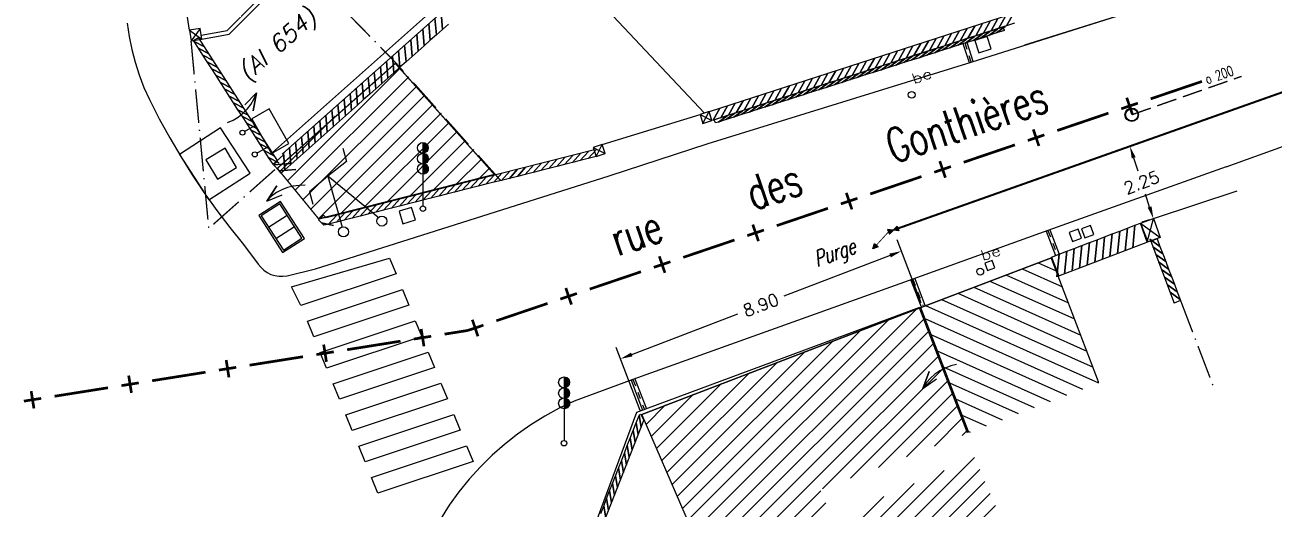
# Model space of a CAD drawing. Extents: x 329973 to 330360, y 136304 to 136475.
# Drawn here: x 330015.08 to 330052.02, y 136332.85 to 136347.18 of the extents above; entities that cross this region are included whole.
import ezdxf
from ezdxf.enums import TextEntityAlignment as Align

# ---------------------------------------------------------------- set-up
doc = ezdxf.new("R2010")
doc.units = 0
doc.header["$PDMODE"] = 2
doc.header["$PDSIZE"] = 0.1
for name, color, linetype in [('A-RESEAU-EAU', 5, 'Continuous'), ('TOP$BATI', 7, 'Continuous'), ('TOP$BLANC', 7, 'Continuous'), ('TOP$BLEU', 7, 'Continuous'), ('TOP$CADASTRE', 7, 'Continuous'), ('TOP$CARMIN', 7, 'Continuous'), ('TOP$COMMUNE', 7, 'Continuous'), ('TOP$GRIS', 7, 'Continuous'), ('TOP$MUR-CLOT', 7, 'Continuous'), ('TOP$REAU', 7, 'Continuous'), ('TOP$ROUGE', 7, 'Continuous'), ('TOP$RPTT', 7, 'Continuous'), ('TOP$SIGNAL', 7, 'Continuous'), ('TOP$SYMBDIV', 7, 'Continuous'), ('TOP$TOPO', 7, 'Continuous'), ('TOP$TXTEP', 7, 'Continuous'), ('TOP$TXTNO', 7, 'Continuous'), ('TOP$VANNE', 7, 'Continuous'), ('TOP$VOIRIE', 7, 'Continuous')]:
    doc.layers.add(name, color=color, linetype=linetype)
doc.styles.add('EC7', font='SIMPLEX', dxfattribs={"height": 10})
doc.styles.add('J4', font='SIMPLEX', dxfattribs={"height": 10})
doc.styles.add('JC5', font='COMPLEX', dxfattribs={"width": 0.7, "oblique": 15, "height": 0.6})
doc.styles.add('NC2', font='SIMPLEX', dxfattribs={"width": 0.7, "height": 0.3})
doc.styles.get("Standard").update_dxf_attribs({"font": 'SIMPLEX'})
doc.dimstyles.get("Standard").update_dxf_attribs({"dimtxt": 0.18, "dimasz": 0.18, "dimexe": 0.18, "dimexo": 0.0625, "dimgap": 0.09, "dimtad": 0, "dimtih": 1, "dimtoh": 1, "dimdec": 4, "dimzin": 0, "dimdsep": 46, "dimtxsty": 'STANDARD', "dimcen": 0.09, "dimadec": 0, "dimazin": 0, "dimtfac": 1, "dimtdec": 4, "dimtofl": 0, "dimtmove": 0, "dimatfit": 3, "dimfxl": 1, "dimtolj": 1, "dimtzin": 0, "dimarcsym": 0})

# ---------------------------------------------------------------- blocks, each defined once
blk = doc.blocks.new('1S098')
at = {"color": 0}
blk.add_line((0, 0), (0, 0), dxfattribs=at)
for radius in [0.2, 0.18]:
    blk.add_circle((0, 0), radius, dxfattribs=at)
blk = doc.blocks.new('1S160')
at = {"color": 0}
for p, q in [((0, 1.96), (0, 0.08)), ((0.02, 1.66), (0.02, 1.94)), ((0.02, 1.66), (0.02, 1.94)), ((0.02, 1.94), (0.04, 1.94)), ((0.02, 1.94), (0.02, 1.66)), ((0.02, 1.94), (0.02, 1.94)), ((0.04, 1.94), (0.04, 1.66)), ((0.06, 1.66), (0.06, 1.94)), ((0.06, 1.94), (0.08, 1.94)), ((0.08, 1.66), (0.08, 1.94)), ((0.08, 1.94), (0.1, 1.92)), ((0.08, 1.94), (0.08, 1.66)), ((0.1, 1.92), (0.1, 1.68)), ((0.1, 1.7), (0.1, 1.9)), ((0.1, 1.9), (0.12, 1.88)), ((0.12, 1.88), (0.12, 1.7)), ((0.12, 1.72), (0.12, 1.86)), ((0.12, 1.86), (0.14, 1.84)), ((0.02, 1.34), (0.02, 1.64)), ((0.02, 1.34), (0.02, 1.64)), ((0.02, 1.64), (0.02, 1.34)), ((0.04, 1.64), (0.04, 1.34)), ((0.06, 1.34), (0.06, 1.64)), ((0.08, 1.36), (0.08, 1.62)), ((0.08, 1.62), (0.08, 1.34)), ((0.1, 1.38), (0.1, 1.62)), ((0.1, 1.62), (0.1, 1.36)), ((0.12, 1.6), (0.12, 1.38)), ((0.12, 1.42), (0.12, 1.56)), ((0.14, 1.84), (0.14, 1.74)), ((0.14, 1.56), (0.14, 1.42)), ((0.02, 1.34), (0.02, 1.02)), ((0.02, 1.02), (0.02, 1.34)), ((0.02, 1.02), (0.02, 1.34)), ((0.04, 1.34), (0.04, 1.02)), ((0.06, 1.04), (0.06, 1.32)), ((0.08, 1.32), (0.08, 1.04)), ((0.08, 1.06), (0.08, 1.32)), ((0.08, 1.3), (0.08, 1.06)), ((0.12, 1.06), (0.1, 1.28)), ((0.12, 1.28), (0.12, 1.08)), ((0.14, 1.1), (0.14, 1.26)), ((0.16, 1.24), (0.16, 1.12)), ((0.02, 1.02), (0.02, 1.02)), ((0.04, 1.02), (0.06, 1.04)), ((0.08, 1.06), (0.12, 1.06)), ((0.08, 1.04), (0.08, 1.06)), ((0.12, 1.08), (0.14, 1.1))]:
    blk.add_line(p, q, dxfattribs=at)
for centre, radius in [((0, 1.8), 0.16), ((0, 1.48), 0.16), ((0, 1.18), 0.16), ((0, 0), 0.08)]:
    blk.add_circle(centre, radius, dxfattribs=at)
blk = doc.blocks.new('1S075')
at = {"color": 0}
blk.add_circle((0, 0), 0.1, dxfattribs=at)
at = {"color": 0, "width": 1.354839}
blk.add_text('be', height=0.3, dxfattribs=at).set_placement((0.16, 0.28), (0.76, 0.28), align=Align.FIT)
blk = doc.blocks.new('2S200')
at = {"color": 0}
for p, q in [((1, 1), (0, 1)), ((0, 1), (0, 0)), ((1, 0), (1, 1)), ((0, 0), (1, 0))]:
    blk.add_line(p, q, dxfattribs=at)
blk = doc.blocks.new('3S072')
at = {"color": 0}
for p, q in [((1, 1), (0, 1)), ((0, 1), (0, 0)), ((0, 0), (1, 1)), ((1, 1), (0, 1)), ((0, 1), (1, 0)), ((1, 0), (1, 1)), ((0, 0), (1, 0))]:
    blk.add_line(p, q, dxfattribs=at)
blk = doc.blocks.new('3S045')
at = {"color": 0}
for p, q in [((1.04, 1.085714), (-0.04, 1.085714)), ((-0.04, 1.085714), (-0.04, -0.085714)), ((1, 1), (0, 1)), ((0, 1), (0, 0)), ((0.333333, 0), (0.333333, 1)), ((0.666667, 1), (0.666667, 0)), ((1, 0), (1, 1)), ((1.04, -0.085714), (1.04, 1.085714)), ((0, 0), (1, 0)), ((-0.04, -0.085714), (1.04, -0.085714))]:
    blk.add_line(p, q, dxfattribs=at)
blk = doc.blocks.new('2S043')
at = {"color": 0}
for p, q in [((0.55, 2.025), (0.55, 1.675)), ((0.55, 1.675), (0, 1.45)), ((0, 1.45), (-0.55, 1.2)), ((0, 1.45), (0, 0.125)), ((0.925, 0.125), (0, 1.45)), ((-0.55, 1.2), (-0.55, 0.875))]:
    blk.add_line(p, q, dxfattribs=at)
for centre in [(0, 0), (1, 0)]:
    blk.add_circle(centre, 0.125, dxfattribs=at)
blk = doc.blocks.new('3S200')
at = {"color": 0}
for p, q in [((1, 1), (0, 1)), ((0, 1), (0, 0)), ((1, 0), (1, 1)), ((0, 0), (1, 0))]:
    blk.add_line(p, q, dxfattribs=at)
blk = doc.blocks.new('2S141')
at = {"color": 0}
for p, q in [((1.3, 1.4), (-0.3, 1.4)), ((-0.3, 1.4), (-0.3, 0.6)), ((1.3, 0.6), (1.3, 1.4)), ((-0.3, 0.6), (1.3, 0.6)), ((0, 0.1), (0, 0.6)), ((1, 0.1), (1, 0.6))]:
    blk.add_line(p, q, dxfattribs=at)
for centre in [(0, 0), (1, 0)]:
    blk.add_circle(centre, 0.1, dxfattribs=at)
blk = doc.blocks.new('2S072')
at = {"color": 0}
for p, q in [((1, 1), (0, 1)), ((0, 1), (0, 0)), ((0, 0), (1, 1)), ((1, 1), (0, 1)), ((0, 1), (1, 0)), ((0, 0), (1, 0)), ((1, 0), (1, 1))]:
    blk.add_line(p, q, dxfattribs=at)
blk = doc.blocks.new('*D70')
at = {"color": 0, "linetype": 'ByBlock', "transparency": 16777216}
for p, q in [((330047.644, 136343.55), (330047.416, 136343.476)), ((330047.869, 136343.244), (330047.994, 136342.859)), ((330048.341, 136341.788), (330048.216, 136342.173)), ((330048.337, 136341.408), (330048.109, 136341.335))]:
    blk.add_line(p, q, dxfattribs=at)
for points in [[(330047.812, 136343.226), (330047.926, 136343.263), (330047.758, 136343.587)], [(330048.284, 136341.77), (330048.398, 136341.807), (330048.452, 136341.446)]]:
    blk.add_solid(points, dxfattribs=at)
at = {"layer": 'DEFPOINTS', "color": 0, "linetype": 'ByBlock', "transparency": 16777216}
for p in [(330047.763, 136343.588, 7.846), (330048.452, 136341.446), (330048.456, 136341.447, 7.352)]:
    blk.add_point(p, dxfattribs=at)
at = {"color": 0, "linetype": 'ByBlock', "transparency": 16777216, "insert": (330048.105, 136342.516), "char_height": 0.36, "attachment_point": 5, "rotation": 20.9959}
blk.add_mtext('\\A1;2.25', dxfattribs=at)
blk = doc.blocks.new('*D71')
at = {"color": 0, "linetype": 'ByBlock', "transparency": 16777216}
for p, q in [((330041.587, 136338.951), (330040.87, 136340.817)), ((330040.663, 136340.352), (330037.525, 136339.148)), ((330033.026, 136337.421), (330036.165, 136338.625)), ((330033.278, 136335.762), (330032.561, 136337.628))]:
    blk.add_line(p, q, dxfattribs=at)
for points in [[(330040.642, 136340.408), (330040.685, 136340.296), (330040.999, 136340.481)], [(330033.005, 136337.477), (330033.048, 136337.365), (330032.69, 136337.292)]]:
    blk.add_solid(points, dxfattribs=at)
at = {"layer": 'DEFPOINTS', "color": 0, "linetype": 'ByBlock', "transparency": 16777216}
for p in [(330040.999, 136340.481), (330041.631, 136338.834), (330033.322, 136335.645)]:
    blk.add_point(p, dxfattribs=at)
at = {"color": 0, "linetype": 'ByBlock', "transparency": 16777216, "insert": (330036.845, 136338.886), "char_height": 0.36, "attachment_point": 5, "rotation": 20.9959}
blk.add_mtext('\\A1;8.90', dxfattribs=at)

msp = doc.modelspace()

# ---------------------------------------------------------------- hatches: boundary and pattern name
at = {"layer": 'A-RESEAU-EAU'}
h = msp.add_hatch(color=256, dxfattribs=at)
h.paths.add_polyline_path([(330040.874, 136341.225), (330040.76, 136341.105), (330040.923, 136341.086)])
h.paths.add_polyline_path([(330040.593, 136341.124), (330040.645, 136340.983), (330040.76, 136341.105)])
msp.add_hatch(color=256, dxfattribs=at).paths.add_polyline_path([(330040.205, 136340.711), (330040.159, 136340.55), (330040.316, 136340.61)])

# ---------------------------------------------------------------- linework, layer by layer
at = {"layer": 'A-RESEAU-EAU', "elevation": 7.846}
for points, const_width in [([(330265.103, 136440.484), (330251.703, 136435.154), (330243.943, 136431.416), (330237.216, 136427.922), (330223.157, 136420.285), (330216.451, 136416.849), (330195.207, 136405.972), (330186.28, 136401.237), (330175.385, 136395.776), (330162.704, 136389.283), (330153.247, 136384.635), (330134.165, 136375.436), (330120.239, 136369.213), (330109.023, 136364.983), (330098.768, 136361.74), (330079.583, 136354.627), (330069.078, 136351.149), (330040.901, 136341.155)], 0.06), ([(330040.26, 136340.66), (330040.619, 136341.053)], 0.025)]:
    msp.add_lwpolyline(points, dxfattribs=dict(at, const_width=const_width))
msp.add_lwpolyline([(330040.593, 136341.124), (330040.645, 136340.983), (330040.875, 136341.226), (330040.927, 136341.086), (330040.593, 136341.124)], dxfattribs=at)
msp.add_lwpolyline([(330040.159, 136340.55), (330040.205, 136340.711), (330040.316, 136340.61), (330040.159, 136340.55)], close=True, dxfattribs=at)
at = {"layer": 'TOP$BATI', "color": 0, "const_width": 0.04, "elevation": 8.621}
msp.add_lwpolyline([(330022.542, 136342.933), (330026.032, 136346.041), (330028.963, 136342.751), (330023.768, 136341.434), (330022.542, 136342.933)], dxfattribs=at)
at = {"layer": 'TOP$BATI', "color": 1}
for points, elevation in [([(330022.844, 136342.564), (330026.168, 136345.888)], 6.44), ([(330023.073, 136342.284), (330026.408, 136345.619)], 4.856), ([(330023.302, 136342.004), (330026.648, 136345.35)], 3.272), ([(330023.531, 136341.724), (330026.888, 136345.08)], 1.688), ([(330022.615, 136342.844), (330024.253, 136344.482)], 8.025), ([(330023.76, 136341.443), (330027.128, 136344.811)], 0.103)]:
    msp.add_lwpolyline(points, dxfattribs=dict(at, elevation=elevation))
for points in [[(330024.413, 136341.587), (330027.368, 136344.542)], [(330025.095, 136341.76), (330027.607, 136344.272)], [(330025.777, 136341.933), (330027.847, 136344.003)], [(330026.459, 136342.106), (330028.087, 136343.734)], [(330027.141, 136342.279), (330028.327, 136343.465)], [(330027.823, 136342.452), (330028.567, 136343.195)], [(330028.505, 136342.625), (330028.807, 136342.926)], [(330034.832, 136332.151), (330041.463, 136338.782)], [(330034.678, 136332.506), (330040.637, 136338.465)], [(330034.986, 136331.795), (330041.661, 136338.47)], [(330034.371, 136333.217), (330038.984, 136337.83)], [(330034.525, 136332.861), (330039.811, 136338.148)], [(330035.139, 136331.44), (330041.802, 136338.102)], [(330034.217, 136333.572), (330038.158, 136337.513)], [(330035.293, 136331.084), (330041.943, 136337.734)], [(330034.064, 136333.928), (330037.332, 136337.196)], [(330035.447, 136330.729), (330042.084, 136337.366)], [(330033.91, 136334.283), (330036.506, 136336.879)], [(330038.67, 136333.443), (330042.225, 136336.998)], [(330033.756, 136334.639), (330035.679, 136336.562)], [(330039.496, 136333.76), (330042.367, 136336.63)], [(330033.602, 136334.994), (330034.853, 136336.245)], [(330040.322, 136334.077), (330042.508, 136336.263)], [(330033.449, 136335.35), (330034.027, 136335.928)], [(330041.148, 136334.394), (330042.649, 136335.895)], [(330041.975, 136334.711), (330042.79, 136335.527)], [(330042.801, 136335.028), (330042.931, 136335.159)], [(330036.676, 136327.885), (330043.159, 136334.368)], [(330036.522, 136328.241), (330042.266, 136333.985)], [(330036.83, 136327.53), (330043.319, 136334.019)], [(330036.369, 136328.596), (330041.374, 136333.601)], [(330037.34, 136327.531), (330043.472, 136333.663)], [(330035.6, 136330.373), (330038.614, 136333.387)], [(330035.754, 136330.018), (330038.768, 136333.032)], [(330036.215, 136328.952), (330040.482, 136333.218)], [(330038.232, 136327.914), (330043.625, 136333.307)], [(330039.125, 136328.298), (330043.778, 136332.95)]]:
    msp.add_lwpolyline(points, dxfattribs=at)
at = {"layer": 'TOP$BATI', "color": 0, "const_width": 0.04}
for points in [[(330044.734, 136330.721), (330036.905, 136327.358), (330033.322, 136335.645), (330041.533, 136338.796)], [(330041.533, 136338.796), (330042.952, 136335.099)]]:
    msp.add_lwpolyline(points, dxfattribs=at)
at = {"layer": 'TOP$BLANC', "color": 8}
for points in [[(330025.865, 136340.272), (330026.055, 136339.809), (330023.243, 136338.871), (330022.961, 136339.427), (330025.865, 136340.272)], [(330026.244, 136339.347), (330026.434, 136338.884), (330023.622, 136337.946), (330023.432, 136338.408), (330026.244, 136339.347)], [(330026.624, 136338.421), (330026.813, 136337.958), (330024.002, 136337.02), (330023.812, 136337.483), (330026.624, 136338.421)], [(330027.003, 136337.495), (330027.193, 136337.033), (330024.381, 136336.095), (330024.191, 136336.557), (330027.003, 136337.495)], [(330027.383, 136336.57), (330027.572, 136336.107), (330024.76, 136335.169), (330024.57, 136335.632), (330027.383, 136336.57)], [(330027.762, 136335.644), (330027.952, 136335.182), (330025.14, 136334.244), (330024.95, 136334.706), (330027.762, 136335.644)], [(330028.141, 136334.719), (330028.331, 136334.256), (330025.519, 136333.318), (330025.329, 136333.781), (330028.141, 136334.719)]]:
    msp.add_lwpolyline(points, dxfattribs=at)
at = {"layer": 'TOP$BLEU'}
for points, elevation in [([(330019.942, 136347.024), (330019.793, 136347.998)], 8.689), ([(330032.149, 136343.638), (330035.044, 136344.525)], 7.897), ([(330048.456, 136341.447), (330050.93, 136342.267)], 7.352), ([(330030.948, 136329.681), (330033.179, 136335.712), (330041.545, 136338.822)], 8.462)]:
    msp.add_lwpolyline(points, dxfattribs=dict(at, elevation=elevation))
at = {"layer": 'TOP$CADASTRE', "color": 4, "const_width": 0.04}
for points, elevation in [([(330025.283, 136346.84), (330024.585, 136347.556)], 7.489), ([(330025.45, 136346.668), (330025.422, 136346.696)], 7.742), ([(330026.276, 136345.797), (330026.033, 136346.07), (330025.59, 136346.525)], 7.95), ([(330026.435, 136345.618), (330026.409, 136345.648)], 7.508), ([(330027.234, 136344.722), (330026.568, 136345.469)], 5.3), ([(330027.393, 136344.543), (330027.367, 136344.573)], 4.858), ([(330028.191, 136343.647), (330027.526, 136344.393)], 2.65), ([(330028.351, 136343.468), (330028.325, 136343.497)], 2.208), ([(330049.258, 136339.017), (330049.614, 136338.083)], 7.389), ([(330049.685, 136337.896), (330049.7, 136337.858)], 4.084), ([(330049.771, 136337.671), (330050.127, 136336.737)], 3.423), ([(330050.198, 136336.55), (330050.212, 136336.513)], 0.118)]:
    msp.add_lwpolyline(points, dxfattribs=dict(at, elevation=elevation))
for points in [[(330019.991, 136346.707), (330020.085, 136345.712)], [(330020.103, 136345.513), (330020.107, 136345.473)], [(330020.126, 136345.274), (330020.22, 136344.278)], [(330020.239, 136344.079), (330020.243, 136344.039)], [(330020.261, 136343.84), (330020.355, 136342.844)], [(330029.149, 136342.571), (330028.484, 136343.318)], [(330020.374, 136342.645), (330020.378, 136342.606)], [(330021.726, 136342.233), (330022.473, 136342.898)], [(330020.397, 136342.406), (330020.491, 136341.411)], [(330020.651, 136341.275), (330021.398, 136341.94)], [(330021.547, 136342.073), (330021.577, 136342.1)], [(330020.51, 136341.212), (330020.513, 136341.172)]]:
    msp.add_lwpolyline(points, dxfattribs=at)
at = {"layer": 'TOP$CARMIN', "color": 0}
for points, elevation in [([(330044.254, 136347.494), (330035.311, 136344.611)], 7.524), ([(330044.34, 136347.228), (330044.112, 136347.154), (330044.311, 136347.513), (330044.112, 136347.154), (330043.883, 136347.081), (330044.083, 136347.439), (330043.883, 136347.081), (330043.655, 136347.007), (330043.854, 136347.366), (330043.655, 136347.007), (330043.426, 136346.933), (330043.626, 136347.292), (330043.426, 136346.933), (330043.198, 136346.86), (330043.397, 136347.218), (330043.198, 136346.86), (330042.969, 136346.786), (330043.169, 136347.145), (330042.969, 136346.786), (330042.741, 136346.713), (330042.941, 136347.071), (330042.741, 136346.713), (330042.513, 136346.639), (330042.712, 136346.997), (330042.513, 136346.639), (330042.284, 136346.565), (330042.484, 136346.924), (330042.284, 136346.565), (330042.056, 136346.492), (330042.255, 136346.85), (330042.056, 136346.492), (330041.827, 136346.418), (330042.027, 136346.777), (330041.827, 136346.418), (330041.599, 136346.344), (330041.799, 136346.703), (330041.599, 136346.344), (330041.37, 136346.271), (330041.57, 136346.629), (330041.37, 136346.271), (330041.142, 136346.197), (330041.342, 136346.556), (330041.142, 136346.197), (330040.914, 136346.123), (330041.113, 136346.482), (330040.914, 136346.123), (330040.685, 136346.05), (330040.885, 136346.408), (330040.685, 136346.05), (330040.457, 136345.976), (330040.656, 136346.335), (330040.457, 136345.976), (330040.228, 136345.903), (330040.428, 136346.261), (330040.228, 136345.903), (330040, 136345.829), (330040.2, 136346.187), (330040, 136345.829), (330039.772, 136345.755), (330039.971, 136346.114), (330039.772, 136345.755), (330039.543, 136345.682), (330039.743, 136346.04), (330039.543, 136345.682), (330039.315, 136345.608), (330039.514, 136345.967), (330039.315, 136345.608), (330039.086, 136345.534), (330039.286, 136345.893), (330039.086, 136345.534), (330038.858, 136345.461), (330039.057, 136345.819), (330038.858, 136345.461), (330038.629, 136345.387), (330038.829, 136345.746), (330038.629, 136345.387), (330038.401, 136345.313), (330038.601, 136345.672), (330038.401, 136345.313), (330038.173, 136345.24), (330038.372, 136345.598), (330038.173, 136345.24), (330037.944, 136345.166), (330038.144, 136345.525), (330037.944, 136345.166), (330037.716, 136345.093), (330037.915, 136345.451), (330037.716, 136345.093), (330037.487, 136345.019), (330037.687, 136345.377), (330037.487, 136345.019), (330037.259, 136344.945), (330037.458, 136345.304), (330037.259, 136344.945), (330037.03, 136344.872), (330037.23, 136345.23), (330037.03, 136344.872), (330036.802, 136344.798), (330037.002, 136345.157), (330036.802, 136344.798), (330036.574, 136344.724), (330036.773, 136345.083), (330036.574, 136344.724), (330036.345, 136344.651), (330036.545, 136345.009), (330036.345, 136344.651), (330036.117, 136344.577), (330036.316, 136344.936), (330036.117, 136344.577), (330035.888, 136344.503), (330036.088, 136344.862), (330035.888, 136344.503), (330035.66, 136344.43), (330035.859, 136344.788), (330035.66, 136344.43), (330035.431, 136344.356), (330035.631, 136344.715), (330035.431, 136344.356), (330035.396, 136344.345)], 7.524), ([(330044.014, 136347.11), (330035.467, 136344.371)], 7.533), ([(330044.045, 136347.015), (330043.816, 136346.942), (330044.072, 136347.129), (330043.816, 136346.942), (330043.588, 136346.869), (330043.843, 136347.055), (330043.588, 136346.869), (330043.359, 136346.795), (330043.615, 136346.982), (330043.359, 136346.795), (330043.131, 136346.722), (330043.386, 136346.909), (330043.131, 136346.722), (330042.902, 136346.649), (330043.157, 136346.836), (330042.902, 136346.649), (330042.674, 136346.576), (330042.929, 136346.762), (330042.674, 136346.576), (330042.445, 136346.502), (330042.7, 136346.689), (330042.445, 136346.502), (330042.217, 136346.429), (330042.472, 136346.616), (330042.217, 136346.429), (330041.988, 136346.356), (330042.243, 136346.543), (330041.988, 136346.356), (330041.759, 136346.283), (330042.015, 136346.469), (330041.759, 136346.283), (330041.531, 136346.209), (330041.786, 136346.396), (330041.531, 136346.209), (330041.302, 136346.136), (330041.558, 136346.323), (330041.302, 136346.136), (330041.074, 136346.063), (330041.329, 136346.25), (330041.074, 136346.063), (330040.845, 136345.99), (330041.1, 136346.176), (330040.845, 136345.99), (330040.617, 136345.916), (330040.872, 136346.103), (330040.617, 136345.916), (330040.388, 136345.843), (330040.643, 136346.03), (330040.388, 136345.843), (330040.16, 136345.77), (330040.415, 136345.957), (330040.16, 136345.77), (330039.931, 136345.697), (330040.186, 136345.883), (330039.931, 136345.697), (330039.703, 136345.623), (330039.958, 136345.81), (330039.703, 136345.623), (330039.474, 136345.55), (330039.729, 136345.737), (330039.474, 136345.55), (330039.245, 136345.477), (330039.501, 136345.664), (330039.245, 136345.477), (330039.017, 136345.404), (330039.272, 136345.59), (330039.017, 136345.404), (330038.788, 136345.33), (330039.043, 136345.517), (330038.788, 136345.33), (330038.56, 136345.257), (330038.815, 136345.444), (330038.56, 136345.257), (330038.331, 136345.184), (330038.586, 136345.371), (330038.331, 136345.184), (330038.103, 136345.111), (330038.358, 136345.297), (330038.103, 136345.111), (330037.874, 136345.037), (330038.129, 136345.224), (330037.874, 136345.037), (330037.646, 136344.964), (330037.901, 136345.151), (330037.646, 136344.964), (330037.417, 136344.891), (330037.672, 136345.078), (330037.417, 136344.891), (330037.188, 136344.818), (330037.444, 136345.005), (330037.188, 136344.818), (330036.96, 136344.744), (330037.215, 136344.931), (330036.96, 136344.744), (330036.731, 136344.671), (330036.987, 136344.858), (330036.731, 136344.671), (330036.503, 136344.598), (330036.758, 136344.785), (330036.503, 136344.598), (330036.274, 136344.525), (330036.529, 136344.712), (330036.274, 136344.525), (330036.046, 136344.452), (330036.301, 136344.638), (330036.046, 136344.452), (330035.817, 136344.378), (330036.072, 136344.565), (330035.817, 136344.378), (330035.589, 136344.305), (330035.844, 136344.492), (330035.589, 136344.305), (330035.498, 136344.276)], 7.533), ([(330044.045, 136347.015), (330044.014, 136347.11)], 7.533), ([(330020.065, 136346.719), (330020.208, 136346.811)], 8.689), ([(330022.417, 136343.054), (330022.287, 136343.256), (330022.592, 136343.095), (330022.287, 136343.256), (330022.158, 136343.458), (330022.463, 136343.297), (330022.158, 136343.458), (330022.028, 136343.66), (330022.333, 136343.499), (330022.028, 136343.66), (330021.899, 136343.862), (330022.204, 136343.701), (330021.899, 136343.862), (330021.769, 136344.064), (330022.074, 136343.903), (330021.769, 136344.064), (330021.639, 136344.266), (330021.944, 136344.105), (330021.639, 136344.266), (330021.51, 136344.468), (330021.815, 136344.307), (330021.51, 136344.468), (330021.38, 136344.67), (330021.685, 136344.509), (330021.38, 136344.67), (330021.25, 136344.872), (330021.556, 136344.711), (330021.25, 136344.872), (330021.121, 136345.074), (330021.426, 136344.913), (330021.121, 136345.074), (330020.991, 136345.276), (330021.296, 136345.115), (330020.991, 136345.276), (330020.862, 136345.478), (330021.167, 136345.317), (330020.862, 136345.478), (330020.732, 136345.68), (330021.037, 136345.519), (330020.732, 136345.68), (330020.602, 136345.882), (330020.907, 136345.721), (330020.602, 136345.882), (330020.473, 136346.084), (330020.778, 136345.923), (330020.473, 136346.084), (330020.343, 136346.286), (330020.648, 136346.125), (330020.343, 136346.286), (330020.214, 136346.488), (330020.519, 136346.327), (330020.214, 136346.488), (330020.084, 136346.69), (330020.389, 136346.529), (330020.084, 136346.69), (330020.065, 136346.719)], 8.554), ([(330022.56, 136343.146), (330020.208, 136346.811)], 8.554), ([(330035.396, 136344.345), (330035.311, 136344.611)], 7.82), ([(330035.498, 136344.276), (330035.467, 136344.371)], 7.821), ([(330022.417, 136343.054), (330022.56, 136343.146)], 8.554), ([(330048.074, 136341.313), (330048.288, 136340.753)], 7.389), ([(330048.56, 136340.849), (330048.646, 136340.624), (330048.352, 136340.833), (330048.646, 136340.624), (330048.731, 136340.4), (330048.437, 136340.609), (330048.731, 136340.4), (330048.817, 136340.176), (330048.523, 136340.385), (330048.817, 136340.176), (330048.902, 136339.951), (330048.608, 136340.161), (330048.902, 136339.951), (330048.988, 136339.727), (330048.694, 136339.936), (330048.988, 136339.727), (330049.073, 136339.503), (330048.779, 136339.712), (330049.073, 136339.503), (330049.158, 136339.279), (330048.865, 136339.488), (330049.158, 136339.279), (330049.244, 136339.054), (330048.95, 136339.264), (330049.244, 136339.054), (330049.258, 136339.017)], 7.389), ([(330048.56, 136340.849), (330048.373, 136340.777)], 7.389), ([(330048.373, 136340.777), (330049.071, 136338.946)], 7.389), ([(330049.258, 136339.017), (330049.071, 136338.946)], 7.389)]:
    msp.add_lwpolyline(points, dxfattribs=dict(at, elevation=elevation))
for points in [[(330045.44, 136340.306), (330045.664, 136340.392), (330045.598, 136339.724), (330045.664, 136340.392), (330045.888, 136340.477), (330045.822, 136339.81), (330045.888, 136340.477), (330046.113, 136340.563), (330046.047, 136339.896), (330046.113, 136340.563), (330046.337, 136340.649), (330046.271, 136339.981), (330046.337, 136340.649), (330046.561, 136340.735), (330046.495, 136340.067), (330046.561, 136340.735), (330046.785, 136340.82), (330046.719, 136340.153), (330046.785, 136340.82), (330047.009, 136340.906), (330046.943, 136340.238), (330047.009, 136340.906), (330047.233, 136340.992), (330047.167, 136340.324), (330047.233, 136340.992), (330047.458, 136341.077), (330047.392, 136340.41), (330047.458, 136341.077), (330047.682, 136341.163), (330047.616, 136340.495), (330047.682, 136341.163), (330047.906, 136341.249), (330047.84, 136340.581), (330047.906, 136341.249), (330048.074, 136341.313)], [(330045.654, 136339.746), (330048.288, 136340.753)], [(330045.44, 136340.306), (330045.654, 136339.746)], [(330032.109, 136332.711), (330032.196, 136332.935), (330032.255, 136332.59), (330032.196, 136332.935), (330032.283, 136333.158), (330032.342, 136332.813), (330032.283, 136333.158), (330032.37, 136333.382), (330032.429, 136333.037), (330032.37, 136333.382), (330032.458, 136333.605), (330032.516, 136333.26), (330032.458, 136333.605), (330032.545, 136333.829), (330032.604, 136333.484), (330032.545, 136333.829), (330032.632, 136334.052), (330032.691, 136333.708), (330032.632, 136334.052), (330032.719, 136334.276), (330032.778, 136333.931), (330032.719, 136334.276), (330032.807, 136334.5), (330032.865, 136334.155), (330032.807, 136334.5), (330032.894, 136334.723), (330032.953, 136334.378), (330032.894, 136334.723), (330032.981, 136334.947), (330033.04, 136334.602), (330032.981, 136334.947), (330033.068, 136335.17), (330033.127, 136334.825), (330033.068, 136335.17), (330033.156, 136335.394), (330033.214, 136335.049), (330033.156, 136335.394), (330033.243, 136335.618), (330033.301, 136335.273), (330033.243, 136335.618), (330033.25, 136335.636), (330033.296, 136335.656)], [(330033.296, 136335.656), (330033.368, 136335.491)], [(330031.927, 136331.751), (330033.391, 136335.501)]]:
    msp.add_lwpolyline(points, dxfattribs=at)
at = {"layer": 'TOP$COMMUNE', "color": 5, "const_width": 0.08}
for points, elevation in [([(330049.888, 136345.506), (330048.373, 136344.991)], 7.231), ([(330047.832, 136344.533), (330047.664, 136345.025)], 6.518), ([(330047.994, 136344.863), (330047.748, 136344.779)], 6.6), ([(330047.123, 136344.567), (330045.608, 136344.052)], 6.31), ([(330047.748, 136344.779), (330047.502, 136344.696)], 6.518), ([(330045.067, 136343.594), (330044.9, 136344.086)], 5.597), ([(330044.983, 136343.84), (330044.737, 136343.757)], 5.597), ([(330045.229, 136343.924), (330044.983, 136343.84)], 5.679), ([(330044.358, 136343.628), (330042.843, 136343.113)], 5.389), ([(330042.302, 136342.655), (330042.135, 136343.147)], 4.676), ([(330042.464, 136342.985), (330042.218, 136342.901)], 4.758), ([(330041.593, 136342.689), (330040.078, 136342.174)], 4.468), ([(330042.218, 136342.901), (330041.972, 136342.818)], 4.676), ([(330039.453, 136341.962), (330039.207, 136341.879)], 3.755), ([(330039.537, 136341.716), (330039.37, 136342.208)], 3.755), ([(330039.7, 136342.046), (330039.453, 136341.962)], 3.837), ([(330038.828, 136341.75), (330037.313, 136341.236)], 3.547), ([(330036.772, 136340.777), (330036.605, 136341.269)], 2.834), ([(330036.063, 136340.811), (330034.548, 136340.297)], 2.626), ([(330036.688, 136341.023), (330036.442, 136340.94)], 2.834), ([(330036.935, 136341.107), (330036.688, 136341.023)], 2.916), ([(330033.924, 136340.084), (330033.677, 136340.001)], 1.913), ([(330034.007, 136339.838), (330033.84, 136340.33)], 1.913), ([(330034.17, 136340.168), (330033.924, 136340.084)], 1.995), ([(330033.299, 136339.872), (330031.784, 136339.358)], 1.705), ([(330031.242, 136338.899), (330031.075, 136339.391)], 0.992), ([(330030.534, 136338.933), (330029.019, 136338.419)], 0.784), ([(330031.159, 136339.145), (330030.912, 136339.062)], 0.992), ([(330031.405, 136339.229), (330031.159, 136339.145)], 1.074), ([(330028.394, 136338.206), (330028.18, 136338.134)], 0.071), ([(330028.477, 136337.96), (330028.31, 136338.452)], 0.071), ([(330028.64, 136338.29), (330028.394, 136338.206)], 0.153)]:
    msp.add_lwpolyline(points, dxfattribs=dict(at, elevation=elevation))
for points in [[(330026.798, 136338.177), (330026.88, 136337.663)], [(330024.607, 136337.564), (330026.187, 136337.816)], [(330026.582, 136337.879), (330026.839, 136337.92)], [(330026.839, 136337.92), (330027.095, 136337.961)], [(330027.49, 136338.024), (330028.18, 136338.134)], [(330023.698, 136337.419), (330023.955, 136337.46)], [(330023.914, 136337.717), (330023.996, 136337.204)], [(330023.955, 136337.46), (330024.212, 136337.501)], [(330021.031, 136337.258), (330021.112, 136336.744)], [(330021.723, 136337.105), (330023.303, 136337.356)], [(330018.147, 136336.798), (330018.229, 136336.284)], [(330018.84, 136336.645), (330020.42, 136336.897)], [(330020.815, 136336.96), (330021.071, 136337.001)], [(330021.071, 136337.001), (330021.328, 136337.042)], [(330015.263, 136336.338), (330015.345, 136335.825)], [(330015.956, 136336.186), (330017.536, 136336.437)], [(330017.931, 136336.5), (330018.188, 136336.541)], [(330018.188, 136336.541), (330018.445, 136336.582)], [(330015.047, 136336.041), (330015.304, 136336.082)], [(330015.304, 136336.082), (330015.561, 136336.123)]]:
    msp.add_lwpolyline(points, dxfattribs=at)
at = {"layer": 'TOP$GRIS'}
for points, elevation in [([(330018.105, 136347.23), (330018.161, 136346.84), (330018.238, 136346.453), (330018.337, 136346.072), (330018.458, 136345.697), (330018.6, 136345.33), (330018.763, 136344.971), (330019.053, 136344.399), (330019.36, 136343.837), (330019.685, 136343.284), (330020.025, 136342.741), (330020.382, 136342.208), (330020.755, 136341.687), (330021.143, 136341.177), (330021.547, 136340.679), (330021.979, 136340.1), (330022.054, 136340.004), (330022.142, 136339.92), (330022.242, 136339.85), (330022.351, 136339.795), (330022.467, 136339.758), (330022.587, 136339.738), (330022.709, 136339.736), (330022.83, 136339.753), (330023.674, 136339.959), (330032.362, 136342.713), (330035.287, 136343.673), (330043.066, 136346.074), (330049.086, 136347.99)], 7.727), ([(330050.605, 136342.973), (330045.334, 136341.096), (330041.338, 136339.648), (330033.06, 136336.682), (330031.324, 136336.042), (330030.883, 136335.833), (330030.455, 136335.6), (330030.041, 136335.344), (330029.642, 136335.064), (330029.259, 136334.762), (330028.894, 136334.44), (330028.547, 136334.097), (330028.22, 136333.735), (330027.914, 136333.356), (330027.63, 136332.96), (330027.369, 136332.548)], 7.069)]:
    msp.add_lwpolyline(points, dxfattribs=dict(at, elevation=elevation))
at = {"layer": 'TOP$MUR-CLOT', "color": 0}
for points in [[(330036.658, 136355.801), (330022.685, 136343.354)], [(330027.605, 136347.202), (330027.426, 136347.042), (330027.384, 136347.54), (330027.426, 136347.042), (330027.246, 136346.882), (330027.204, 136347.381), (330027.246, 136346.882), (330027.067, 136346.723), (330027.025, 136347.221), (330027.067, 136346.723), (330026.888, 136346.563), (330026.846, 136347.061), (330026.888, 136346.563), (330026.709, 136346.403), (330026.667, 136346.902), (330026.709, 136346.403), (330026.53, 136346.244), (330026.488, 136346.742), (330026.53, 136346.244), (330026.35, 136346.084), (330026.308, 136346.582), (330026.35, 136346.084), (330026.171, 136345.924), (330026.129, 136346.423), (330026.171, 136345.924), (330025.992, 136345.765), (330025.95, 136346.263), (330025.992, 136345.765), (330025.813, 136345.605), (330025.771, 136346.103), (330025.813, 136345.605), (330025.634, 136345.446), (330025.591, 136345.944), (330025.634, 136345.446), (330025.454, 136345.286), (330025.412, 136345.784), (330025.454, 136345.286), (330025.275, 136345.126), (330025.233, 136345.625), (330025.275, 136345.126), (330025.096, 136344.967), (330025.054, 136345.465), (330025.096, 136344.967), (330024.917, 136344.807), (330024.875, 136345.305), (330024.917, 136344.807), (330024.737, 136344.647), (330024.695, 136345.146), (330024.737, 136344.647), (330024.558, 136344.488), (330024.516, 136344.986), (330024.558, 136344.488), (330024.379, 136344.328), (330024.337, 136344.826), (330024.379, 136344.328), (330024.2, 136344.168), (330024.158, 136344.667), (330024.2, 136344.168), (330024.021, 136344.009), (330023.979, 136344.507), (330024.021, 136344.009), (330023.841, 136343.849), (330023.799, 136344.347), (330023.841, 136343.849), (330023.662, 136343.69), (330023.62, 136344.188), (330023.662, 136343.69), (330023.483, 136343.53), (330023.441, 136344.028), (330023.483, 136343.53), (330023.304, 136343.37), (330023.262, 136343.869), (330023.304, 136343.37), (330023.125, 136343.211), (330023.083, 136343.709), (330023.125, 136343.211), (330022.945, 136343.051), (330022.903, 136343.549), (330022.945, 136343.051), (330022.766, 136342.891), (330022.724, 136343.39), (330022.766, 136342.891), (330022.654, 136342.791), (330022.594, 136342.858), (330023.092, 136342.902), (330022.594, 136342.858), (330022.433, 136343.036), (330022.931, 136343.081), (330022.433, 136343.036), (330022.417, 136343.054)], [(330022.417, 136343.054), (330022.714, 136343.322)], [(330023.761, 136341.411), (330023.904, 136341.551)]]:
    msp.add_lwpolyline(points, dxfattribs=at)
at = {"layer": 'TOP$MUR-CLOT', "color": 0, "elevation": 7.897}
for points in [[(330031.969, 136343.285), (330031.736, 136343.226), (330031.978, 136343.494), (330031.736, 136343.226), (330031.503, 136343.167), (330031.745, 136343.435), (330031.503, 136343.167), (330031.271, 136343.108), (330031.512, 136343.376), (330031.271, 136343.108), (330031.038, 136343.05), (330031.28, 136343.317), (330031.038, 136343.05), (330030.805, 136342.991), (330031.047, 136343.258), (330030.805, 136342.991), (330030.573, 136342.932), (330030.814, 136343.199), (330030.573, 136342.932), (330030.34, 136342.873), (330030.582, 136343.14), (330030.34, 136342.873), (330030.107, 136342.814), (330030.349, 136343.081), (330030.107, 136342.814), (330029.875, 136342.755), (330030.116, 136343.023), (330029.875, 136342.755), (330029.642, 136342.696), (330029.884, 136342.964), (330029.642, 136342.696), (330029.409, 136342.637), (330029.651, 136342.905), (330029.409, 136342.637), (330029.177, 136342.578), (330029.418, 136342.846), (330029.177, 136342.578), (330028.944, 136342.519), (330029.186, 136342.787), (330028.944, 136342.519), (330028.711, 136342.461), (330028.953, 136342.728), (330028.711, 136342.461), (330028.479, 136342.402), (330028.72, 136342.669), (330028.479, 136342.402), (330028.246, 136342.343), (330028.488, 136342.61), (330028.246, 136342.343), (330028.013, 136342.284), (330028.255, 136342.551), (330028.013, 136342.284), (330027.781, 136342.225), (330028.022, 136342.492), (330027.781, 136342.225), (330027.548, 136342.166), (330027.79, 136342.434), (330027.548, 136342.166), (330027.315, 136342.107), (330027.557, 136342.375), (330027.315, 136342.107), (330027.083, 136342.048), (330027.324, 136342.316), (330027.083, 136342.048), (330026.85, 136341.989), (330027.092, 136342.257), (330026.85, 136341.989), (330026.617, 136341.931), (330026.859, 136342.198), (330026.617, 136341.931), (330026.385, 136341.872), (330026.626, 136342.139), (330026.385, 136341.872), (330026.152, 136341.813), (330026.394, 136342.08), (330026.152, 136341.813), (330025.919, 136341.754), (330026.161, 136342.021), (330025.919, 136341.754), (330025.687, 136341.695), (330025.928, 136341.962), (330025.687, 136341.695), (330025.454, 136341.636), (330025.696, 136341.904), (330025.454, 136341.636), (330025.221, 136341.577), (330025.463, 136341.845), (330025.221, 136341.577), (330024.989, 136341.518), (330025.23, 136341.786), (330024.989, 136341.518), (330024.756, 136341.459), (330024.998, 136341.727), (330024.756, 136341.459), (330024.523, 136341.4), (330024.765, 136341.668), (330024.523, 136341.4), (330024.291, 136341.342), (330024.532, 136341.609), (330024.291, 136341.342), (330024.058, 136341.283), (330024.3, 136341.55), (330024.058, 136341.283), (330023.921, 136341.248), (330023.852, 136341.318), (330024.205, 136341.244), (330023.852, 136341.318), (330023.761, 136341.411)], [(330031.919, 136343.479), (330023.983, 136341.47), (330023.904, 136341.551)], [(330031.969, 136343.285), (330031.919, 136343.479)]]:
    msp.add_lwpolyline(points, dxfattribs=at)
at = {"layer": 'TOP$REAU', "color": 0}
for points, elevation in [([(330043.009, 136346.056), (330042.827, 136346.624)], 7.371), ([(330043.123, 136346.092), (330042.941, 136346.661)], 7.371), ([(330045.278, 136341.075), (330045.554, 136340.35)], 7.28), ([(330045.39, 136341.117), (330045.666, 136340.392)], 7.28), ([(330041.282, 136339.627), (330041.583, 136338.836)], 7.462), ([(330041.394, 136339.669), (330041.695, 136338.879)], 7.462), ([(330033.004, 136336.661), (330033.345, 136335.773)], 7.825), ([(330033.116, 136336.703), (330033.457, 136335.816)], 7.825)]:
    msp.add_lwpolyline(points, dxfattribs=dict(at, elevation=elevation))
at = {"layer": 'TOP$REAU', "color": 4}
for points, elevation in [([(330042.944, 136346.455), (330042.884, 136346.643)], 2.435), ([(330043.066, 136346.074), (330043.005, 136346.264)], 7.371), ([(330045.334, 136341.096), (330045.405, 136340.909)], 7.28), ([(330045.476, 136340.722), (330045.548, 136340.535)], 3.527), ([(330041.338, 136339.648), (330041.409, 136339.461)], 7.462), ([(330041.48, 136339.274), (330041.552, 136339.087)], 3.932), ([(330041.623, 136338.9), (330041.639, 136338.858)], 0.403), ([(330033.06, 136336.682), (330033.132, 136336.495)], 7.825), ([(330033.203, 136336.309), (330033.275, 136336.122)], 4.533), ([(330033.347, 136335.935), (330033.401, 136335.794)], 1.24)]:
    msp.add_lwpolyline(points, dxfattribs=dict(at, elevation=elevation))
at = {"layer": 'TOP$ROUGE', "color": 0, "const_width": 0.04}
msp.add_lwpolyline([(330042.99, 136335.113), (330041.571, 136338.81), (330045.428, 136340.28), (330046.835, 136336.589)], dxfattribs=at)
at = {"layer": 'TOP$ROUGE', "color": 1}
for points in [[(330045.044, 136340.14), (330045.58, 136339.9)], [(330044.092, 136339.778), (330045.942, 136338.948)], [(330044.568, 136339.959), (330045.761, 136339.424)], [(330043.141, 136339.415), (330046.305, 136337.997)], [(330043.617, 136339.596), (330046.124, 136338.473)], [(330042.189, 136339.053), (330046.667, 136337.045)], [(330042.665, 136339.234), (330046.486, 136337.521)], [(330041.713, 136338.871), (330046.826, 136336.58)], [(330041.689, 136338.488), (330046.352, 136336.398)], [(330041.871, 136338.011), (330045.878, 136336.216)], [(330042.054, 136337.535), (330045.404, 136336.034)], [(330042.237, 136337.059), (330044.929, 136335.852)], [(330042.42, 136336.582), (330044.455, 136335.67)], [(330042.603, 136336.106), (330043.981, 136335.488)], [(330042.785, 136335.629), (330043.507, 136335.306)], [(330042.968, 136335.153), (330043.033, 136335.124)]]:
    msp.add_lwpolyline(points, dxfattribs=at)
at = {"layer": 'TOP$TOPO'}
msp.add_lwpolyline([(330032.821, 136352.758), (330027.993, 136348.389), (330022.396, 136343.402)], dxfattribs=at)
at = {"layer": 'TOP$TOPO', "elevation": 8.689}
for points in [[(330020.289, 136346.875), (330021.061, 136347.017), (330025.315, 136351.268), (330027.993, 136348.389)], [(330020.307, 136346.756), (330021.119, 136346.906), (330025.312, 136351.095), (330027.905, 136348.307)]]:
    msp.add_lwpolyline(points, dxfattribs=at)
at = {"layer": 'TOP$TOPO', "color": 4}
for points in [[(330021.073, 136344.286), (330021.234, 136344.361), (330021.385, 136344.453), (330021.525, 136344.563), (330021.65, 136344.689), (330021.76, 136344.828), (330021.853, 136344.979), (330021.926, 136345.173), (330021.831, 136344.639), (330021.926, 136345.173), (330021.583, 136344.817)], [(330023.365, 136342.433), (330023.188, 136342.429), (330023.012, 136342.405), (330022.84, 136342.361), (330022.675, 136342.296), (330022.518, 136342.213), (330022.373, 136342.112), (330022.228, 136341.964), (330022.529, 136342.415), (330022.228, 136341.964), (330022.685, 136342.152)], [(330042.633, 136337.127), (330042.461, 136337.084), (330042.295, 136337.02), (330042.138, 136336.938), (330041.992, 136336.838), (330041.858, 136336.721), (330041.739, 136336.59), (330041.631, 136336.413), (330041.823, 136336.92), (330041.631, 136336.413), (330042.033, 136336.7)]]:
    msp.add_lwpolyline(points, dxfattribs=at)
at = {"layer": 'TOP$VANNE', "color": 6, "const_width": 0.04}
for points, elevation in [([(330050.832, 136345.577), (330051.061, 136345.658)], 7.208), ([(330049.322, 136345.048), (330049.888, 136345.247)], 7.266), ([(330050.077, 136345.313), (330050.643, 136345.511)], 7.237), ([(330048.567, 136344.784), (330049.133, 136344.982)], 7.296), ([(330047.812, 136344.519), (330048.378, 136344.717)], 7.325)]:
    msp.add_lwpolyline(points, dxfattribs=dict(at, elevation=elevation))
at = {"layer": 'TOP$VOIRIE'}
for points, elevation in [([(330044.651, 136346.585), (330051.118, 136348.626), (330052.96, 136349.217), (330058.76, 136351.201), (330065.165, 136353.488), (330075.548, 136357.137), (330084.781, 136360.41), (330094.548, 136363.868), (330103.287, 136367.212), (330112.975, 136370.965), (330115.385, 136371.917), (330125.988, 136376.673), (330129.316, 136378.267), (330134.091, 136380.709), (330139.927, 136383.679), (330145.006, 136386.291), (330147.73, 136387.71), (330156.122, 136391.985), (330168.541, 136398.313)], 7.315), ([(330030.416, 136349.64), (330035.178, 136344.569)], 8.095), ([(330050.605, 136342.973), (330054.735, 136344.467)], 7.069)]:
    msp.add_lwpolyline(points, dxfattribs=dict(at, elevation=elevation))

# ---------------------------------------------------------------- block references
at = {"layer": 'TOP$BATI', "zscale": 0.001}
for name, p, xscale, yscale, rotation in [('2S072', (330019.942, 136347.024, 8.689), 0.32039266775744, 0.32039266775744, 278.719480470133), ('2S072', (330035.13, 136344.259, 7.82), 0.280026502957041, 0.280026502957041, 17.86760826343976), ('2S072', (330031.969, 136343.285, 7.897), 0.280026502957041, 0.280026502957041, 17.86760826343976), ('3S072', (330048.074, 136341.313, 7.389), 0.404820948055753, -0.599236209338671, 19.33012253220337)]:
    msp.add_blockref(name, p, dxfattribs=dict(at, xscale=xscale, yscale=yscale, rotation=rotation))
at = {"layer": 'TOP$REAU', "zscale": 0.001}
for p, rotation in [((330041.304, 136345.111, 7.462), 18.78928825942636), ((330043.331, 136339.875, 7.519), 17.83445058513332)]:
    msp.add_blockref('1S075', p, dxfattribs=dict(at, rotation=rotation))
at = {"layer": 'TOP$RPTT'}
for name, p, xscale, yscale, zscale, rotation in [('2S043', (330024.499, 136341.053, 8.259), 1.180632457614148, 1.180632457614148, 0.087, 15.62542279698905), ('3S045', (330022.067, 136341.527, 8.445), 1.20913398762726, 0.6547363717386241, 0.001, 302.7437676725817)]:
    msp.add_blockref(name, p, dxfattribs=dict(at, xscale=xscale, yscale=yscale, zscale=zscale, rotation=rotation))
at = {"layer": 'TOP$SIGNAL', "xscale": 0.74036342426643, "yscale": 0.74036342426643, "zscale": 0.026, "rotation": 299.7160846130175}
msp.add_blockref('2S141', (330021.509, 136343.989, 8.587), dxfattribs=at)
at = {"layer": 'TOP$SIGNAL', "zscale": 0.001}
for p in [(330026.848, 136341.74, 8.19), (330031.022, 136334.796, 8.154)]:
    msp.add_blockref('1S160', p, dxfattribs=at)
at = {"layer": 'TOP$SYMBDIV'}
for name, p, xscale, yscale, zscale, rotation in [('2S200', (330043.293, 136346.354, 7.525), 0.38010787940218, 0.38010787940218, 0.008999999999999, 18.24428137684685), ('3S200', (330021.736, 136342.792, 8.518), 1.597654530885991, 1.451881485598571, 0.001, 122.9937989220707), ('2S200', (330020.996, 136343.527, 8.528), 0.6631930337288829, 0.6631930337288829, 0.019, 211.2452695971312), ('2S200', (330026.258, 136341.288, 8.201), 0.391576301645181, 0.391576301645181, 0.013, 17.23182175775394), ('2S200', (330046.594, 136341.242, 7.401), 0.284416947448032, 0.284416947448032, 0.001, 200.155217078625), ('2S200', (330046.227, 136341.132, 7.401), 0.284416947448032, 0.284416947448032, 0.001, 200.155217078625), ('2S200', (330043.465, 136340.124, 7.499), 0.231041121893046, 0.231041121893046, 0.001, 290.7882456754641)]:
    msp.add_blockref(name, p, dxfattribs=dict(at, xscale=xscale, yscale=yscale, zscale=zscale, rotation=rotation))
at = {"layer": 'TOP$VANNE'}
msp.add_blockref('1S098', (330047.812, 136344.519, 7.325), dxfattribs=at)

# ---------------------------------------------------------------- texts
at = {"layer": 'A-RESEAU-EAU', "style": 'JC5', "oblique": 15, "width": 0.7}
msp.add_text('Purge', height=0.4666, rotation=19.4318, dxfattribs=at).set_placement((330038.504, 136340.01))
at = {"layer": 'TOP$TXTEP', "color": 4, "style": 'J4', "oblique": 15}
msp.add_text('(AI 654)', height=0.5, rotation=41.6944, dxfattribs=at).set_placement((330022.703, 136346.41), align=Align.CENTER)
at = {"layer": 'TOP$TXTEP', "style": 'EC7', "width": 0.7}
msp.add_text('rue     des     Gonthières', height=1, rotation=18.6175, dxfattribs=at).set_placement((330039.014, 136342.484), align=Align.CENTER)
at = {"layer": 'TOP$TXTNO', "style": 'NC2', "width": 0.7}
msp.add_text('o 200', height=0.3, rotation=19.315, dxfattribs=at).set_placement((330050.45, 136345.56, -999), align=Align.CENTER)

# ---------------------------------------------------------------- dimensions: what is measured, and where the dimension line sits
at = {"layer": 'A-RESEAU-EAU'}
dim = msp.add_aligned_dim(p1=(330047.763, 136343.588, 7.846), p2=(330048.456, 136341.447, 7.352), distance=-0.005, dimstyle='Standard', override={"dimscale": 2, "dimdec": 2}, dxfattribs=at)
dim.commit()
dim.dimension.update_dxf_attribs({"geometry": '*D70', "text_midpoint": (330048.105, 136342.516)})
dim = msp.add_linear_dim(base=(330040.999, 136340.481), p1=(330033.322, 136335.645), p2=(330041.631, 136338.834), angle=20.9959, dimstyle='Standard', override={"dimscale": 2, "dimdec": 2}, dxfattribs=at)
dim.commit()
dim.dimension.update_dxf_attribs({"geometry": '*D71', "text_midpoint": (330036.845, 136338.886)})

doc.saveas('drawing.dxf')
